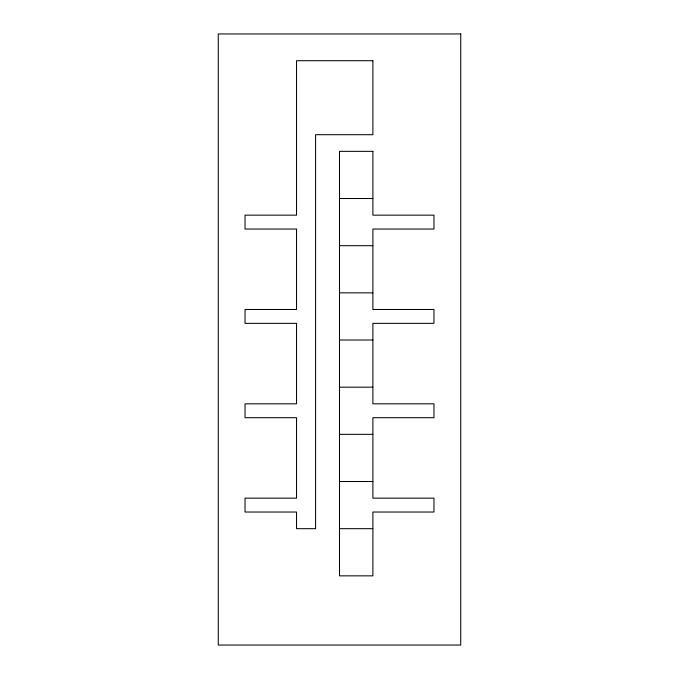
<?xml version="1.0" encoding="UTF-8"?>
<svg xmlns="http://www.w3.org/2000/svg" width="679" height="679" viewBox="0 0 679 679"><rect width="100%" height="100%" fill="white"/><g stroke="black" fill="none" stroke-linecap="round" stroke-linejoin="round"><path stroke-width="1.02" d="M339.5 198.506L372.89 198.506M339.5 245.679L372.89 245.679M339.5 292.844L372.89 292.844M339.5 340.009L372.89 340.009M339.5 387.183L372.89 387.183M339.5 434.348L372.89 434.348M339.5 481.513L372.89 481.513M339.5 528.678L372.89 528.678M460.727 33.95L218.273 33.95L218.273 645.05L460.727 645.05L460.727 33.95M372.89 60.711L296.536 60.711L296.536 215.158L245.034 215.158L245.034 229.027L296.536 229.027L296.536 309.488L245.034 309.488L245.034 323.365L296.536 323.365L296.536 403.827L245.034 403.827L245.034 417.704L296.536 417.704L296.536 498.157L245.034 498.157L245.034 512.034L296.536 512.034L296.536 528.678L315.582 528.678L315.582 134.697L372.89 134.697L372.89 60.711M372.89 151.341L339.5 151.341L339.5 575.851L372.89 575.851L372.89 512.034L433.966 512.034L433.966 498.157L372.89 498.157L372.89 417.704L433.966 417.704L433.966 403.827L372.89 403.827L372.89 323.365L433.966 323.365L433.966 309.488L372.89 309.488L372.89 229.027L433.966 229.027L433.966 215.158L372.89 215.158L372.89 151.341"/></g></svg>
